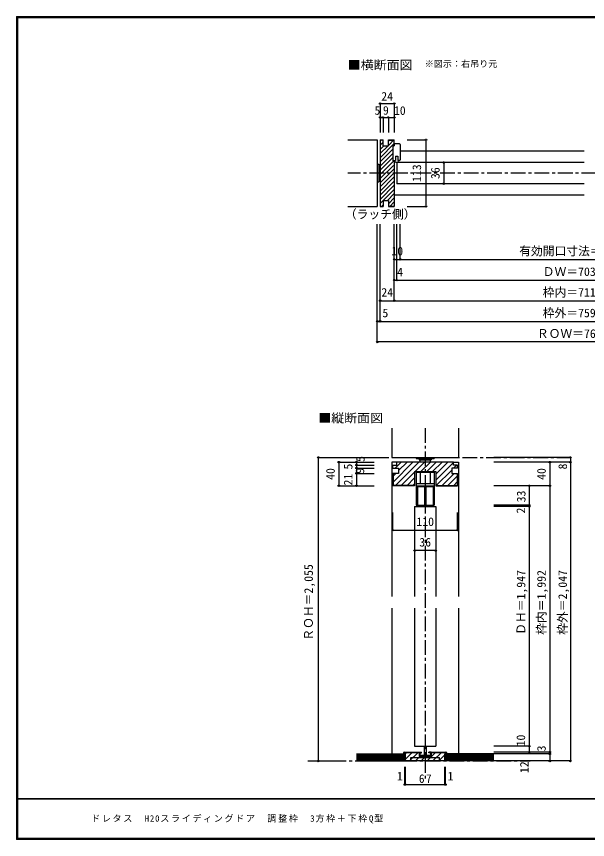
# Model space of a CAD drawing. Units: millimetres at full size, sheet at 1:5; details may follow other scales. Extents: x -973 to 977, y -718 to 696.
# Drawn here: x -973 to -4, y -701 to 696 of the extents above; entities that cross this region are included whole.
import ezdxf
from ezdxf.enums import TextEntityAlignment as Align

# ---------------------------------------------------------------- set-up
doc = ezdxf.new("R2010")
doc.units = ezdxf.units.MM
doc.header["$LTSCALE"] = 5
doc.header["$PDMODE"] = 32
doc.header["$PDSIZE"] = 2.5
doc.linetypes.add('CHAIN1', pattern=[8, 5, -1, 1, -1])
for name, color, linetype in [('0-1_通り芯', 4, 'CHAIN1'), ('0-3_仕上げ', 7, 'Continuous'), ('0-4_枠', 3, 'Continuous'), ('0-6_扉', 6, 'Continuous'), ('0-7_金物', 7, 'Continuous'), ('0-8_戸当り', 7, 'Continuous'), ('0-A_文字', 7, 'Continuous'), ('0-B_寸法', 7, 'Continuous'), ('0-C_ハッチ', 4, 'Continuous'), ('F-1_枠', 6, 'Continuous'), ('F-A_文字', 7, 'Continuous')]:
    doc.layers.add(name, color=color, linetype=linetype)
doc.styles.add('ＭＳ ゴシック', font='')
doc.styles.get('ＭＳ ゴシック').set_extended_font_data('MS Gothic')

msp = doc.modelspace()

# ---------------------------------------------------------------- linework, layer by layer
at = {"layer": '0-1_通り芯'}
for p, q in [((410.506, 430), (-411.2, 430)), ((-279.847, -2.5), (-279.847, -597.5)), ((-366.347, -52.5), (-336.847, -52.5)), ((-336.347, -52.5), (-33.347, -52.5)), ((-478.847, -567.5), (-101.925, -567.5))]:
    msp.add_line(p, q, dxfattribs=at)
at = {"layer": '0-3_仕上げ'}
for p, q in [((-411.2, 486.5), (-361.2, 486.5)), ((-361.2, 486.5), (-361.2, 373.5)), ((-411.2, 373.5), (-361.2, 373.5)), ((-336.347, -2.5), (-336.347, -52.5)), ((-223.347, -2.5), (-223.347, -52.5)), ((-336.347, -52.5), (-223.347, -52.5)), ((-396.347, -557), (-314.347, -557)), ((-396.347, -558.5), (-314.347, -558.5)), ((-163.347, -557), (-245.347, -557)), ((-163.347, -558.5), (-245.347, -558.5)), ((-396.347, -560), (-314.347, -560)), ((-396.347, -561.5), (-314.347, -561.5)), ((-396.347, -563), (-314.347, -563)), ((-396.347, -564.5), (-314.347, -564.5)), ((-396.347, -566), (-314.347, -566)), ((-163.347, -560), (-245.347, -560)), ((-163.347, -561.5), (-245.347, -561.5)), ((-163.347, -563), (-245.347, -563)), ((-163.347, -564.5), (-245.347, -564.5)), ((-163.347, -566), (-245.347, -566))]:
    msp.add_line(p, q, dxfattribs=at)
at = {"layer": '0-3_仕上げ', "color": 2}
for p, q in [((-396.347, -555.5), (-314.347, -555.5)), ((-314.347, -567.5), (-314.347, -555.5)), ((-245.347, -567.5), (-245.347, -555.5)), ((-163.347, -555.5), (-245.347, -555.5)), ((-396.347, -567.5), (-314.347, -567.5)), ((-163.347, -567.5), (-245.347, -567.5))]:
    msp.add_line(p, q, dxfattribs=at)
at = {"layer": '0-4_枠'}
for p, q in [((-356.2, 486.5), (-356.2, 373.5)), ((-356.2, 486.5), (-351.2, 486.5)), ((-351.2, 476.5), (-351.2, 486.5)), ((-351.2, 476.5), (-342.2, 476.5)), ((-342.2, 476.5), (-342.2, 486.5)), ((-342.2, 486.5), (-332.2, 486.5)), ((-342.2, 486), (-332.7, 486)), ((-334.2, 477), (-332.2, 477)), ((-334.2, 451), (-334.2, 477)), ((-332.7, 477), (-332.7, 486)), ((-332.2, 477), (-332.2, 486.5)), ((-334.2, 451), (-332.2, 451)), ((-332.7, 451), (-332.7, 374)), ((-332.2, 451), (-332.2, 373.5)), ((-351.2, 383.5), (-351.2, 373.5)), ((-351.2, 383.5), (-342.2, 383.5)), ((-342.2, 383.5), (-342.2, 373.5)), ((-356.2, 373.5), (-351.2, 373.5)), ((-342.2, 374), (-332.7, 374)), ((-342.2, 373.5), (-332.2, 373.5)), ((-334.847, -65.5), (-327.847, -65.5)), ((-334.847, -70.5), (-334.847, -65.5)), ((-327.847, -65.5), (-327.847, -60.5)), ((-231.847, -60.5), (-327.847, -60.5)), ((-231.847, -65.5), (-231.847, -60.5)), ((-224.847, -65.5), (-231.847, -65.5)), ((-224.847, -70.5), (-224.847, -65.5)), ((-334.847, -70.5), (-324.847, -70.5)), ((-324.847, -79.5), (-334.847, -79.5)), ((-334.847, -79.5), (-334.847, -100.5)), ((-334.347, -79.5), (-334.347, -100)), ((-324.847, -70.5), (-324.847, -79.5)), ((-297.847, -76.5), (-261.847, -76.5)), ((-297.847, -76.5), (-297.847, -100.5)), ((-261.847, -76.5), (-261.847, -100.5)), ((-224.847, -70.5), (-234.847, -70.5)), ((-234.847, -70.5), (-234.847, -79.5)), ((-234.847, -79.5), (-224.847, -79.5)), ((-225.347, -79.5), (-225.347, -100)), ((-224.847, -79.5), (-224.847, -100.5)), ((-297.847, -100.5), (-334.847, -100.5)), ((-297.847, -100), (-334.347, -100)), ((-261.847, -100), (-225.347, -100)), ((-261.847, -100.5), (-224.847, -100.5)), ((-313.347, -555.5), (-317.347, -555.5)), ((-314.347, -552.5), (-289.847, -552.5)), ((-314.347, -553), (-289.847, -553)), ((-313.347, -567.5), (-313.347, -555.5)), ((-289.847, -552.941), (-289.847, -559.5)), ((-269.847, -552.5), (-245.347, -552.5)), ((-269.847, -559.5), (-269.847, -552.941)), ((-269.847, -553), (-245.347, -553)), ((-246.347, -567.5), (-313.347, -567.5)), ((-289.847, -559.5), (-269.847, -559.5)), ((-255.347, -567.5), (-255.347, -561.5))]:
    msp.add_line(p, q, dxfattribs=at)
at = {"layer": '0-4_枠', "color": 4}
for p, q in [((-10.347, 467.5), (-322.2, 467.5)), ((-10.347, 392.5), (-332.2, 392.5)), ((-327.847, -60.5), (-336.347, -60.5)), ((-336.347, -60.5), (-336.347, -288.422)), ((-231.847, -60.5), (-223.347, -60.5)), ((-223.347, -60.5), (-223.347, -288.422)), ((-336.347, -308.422), (-336.347, -555.5)), ((-223.347, -308.422), (-223.347, -555.5))]:
    msp.add_line(p, q, dxfattribs=at)
at = {"layer": '0-4_枠'}
for points in [[(-246.347, -567.5), (-246.347, -555.5), (-242.347, -555.5)], [(-304.347, -567.5), (-304.347, -561.5), (-255.347, -561.5)]]:
    msp.add_lwpolyline(points, dxfattribs=at)
for centre, radius, start, end in [((-314.347, -555.5), 3, 90, 180), ((-314.347, -555.5), 2.5, 90, 180), ((-245.347, -555.5), 3, 0, 90), ((-245.347, -555.5), 2.5, 0, 90)]:
    msp.add_arc(centre, radius, start, end, dxfattribs=at)
at = {"layer": '0-6_扉'}
for p, q in [((-328.2, 448), (-328.2, 412)), ((-10.347, 448), (-328.2, 448)), ((-10.347, 412), (-328.2, 412)), ((-297.847, -135.5), (-261.847, -135.5)), ((-297.847, -135.5), (-297.847, -288.422)), ((-261.847, -135.5), (-261.847, -288.422)), ((-297.847, -308.422), (-297.847, -542.5)), ((-261.847, -308.422), (-261.847, -542.5)), ((-297.847, -542.5), (-261.847, -542.5))]:
    msp.add_line(p, q, dxfattribs=at)
at = {"layer": '0-7_金物'}
for p, q in [((-361.2, 445), (-361.2, 415)), ((-361.2, 445), (-358.7, 445)), ((-358.7, 445), (-358.7, 415)), ((-358.7, 440), (-356.7, 440)), ((-356.7, 440), (-356.7, 420)), ((-356.7, 439), (-356.2, 439)), ((-358.7, 420), (-356.7, 420)), ((-356.7, 421), (-356.2, 421)), ((-361.2, 415), (-358.7, 415)), ((-294.847, -52.5), (-294.847, -54.5)), ((-294.847, -52.5), (-264.847, -52.5)), ((-294.847, -54.5), (-264.847, -54.5)), ((-289.847, -54.5), (-289.847, -56.5)), ((-269.847, -54.5), (-269.847, -56.5)), ((-264.847, -52.5), (-264.847, -54.5)), ((-289.847, -56.5), (-269.847, -56.5)), ((-288.847, -56.5), (-288.847, -60.5)), ((-270.847, -60.5), (-270.847, -56.5)), ((-294.847, -77.711), (-294.847, -133.5)), ((-288.13, -77.711), (-288.13, -96.921)), ((-271.564, -77.711), (-271.564, -96.921)), ((-294.847, -96.921), (-264.847, -96.921)), ((-294.847, -100.5), (-264.847, -100.5)), ((-293.147, -101.509), (-293.147, -133.5)), ((-280.962, -101.509), (-280.962, -133.5)), ((-278.732, -101.509), (-278.732, -133.5)), ((-294.847, -133.5), (-264.847, -133.5)), ((-281.965, -133.5), (-281.965, -135.415)), ((-277.729, -133.5), (-277.729, -135.415)), ((-281.327, -542.515), (-281.327, -556.745)), ((-278.367, -542.515), (-278.367, -556.745)), ((-289.847, -552.5), (-286.196, -552.5)), ((-289.847, -552.5), (-289.847, -559.5)), ((-288.847, -553.5), (-286.196, -553.5)), ((-288.847, -553.5), (-288.847, -558.5)), ((-270.847, -558.5), (-288.847, -558.5)), ((-286.196, -553.5), (-286.196, -552.5)), ((-281.327, -556.745), (-278.367, -556.745)), ((-269.847, -552.5), (-273.498, -552.5)), ((-273.498, -553.5), (-273.498, -552.5)), ((-270.847, -553.5), (-273.498, -553.5)), ((-270.847, -553.5), (-270.847, -558.5)), ((-269.847, -552.5), (-269.847, -559.5)), ((-269.847, -559.5), (-289.847, -559.5))]:
    msp.add_line(p, q, dxfattribs=at)
for points in [[(-294.847, -77.711), (-264.847, -77.711), (-264.847, -133.5)], [(-293.147, -101.509), (-266.547, -101.509), (-266.547, -133.5)]]:
    msp.add_lwpolyline(points, dxfattribs=at)
at = {"layer": '0-8_戸当り'}
for p, q in [((-334.2, 476.5), (-332.2, 476.5)), ((-334.2, 451.5), (-334.2, 476.5)), ((-332.2, 479.5), (-332.2, 476.5)), ((-323.2, 479.5), (-332.2, 479.5)), ((-322.2, 478.5), (-322.2, 452.5)), ((-334.2, 451.5), (-330.2, 451.5)), ((-330.2, 458.5), (-326.2, 458.5)), ((-330.2, 458.5), (-330.2, 451.5)), ((-326.2, 458.5), (-326.2, 451.5)), ((-323.2, 451.5), (-326.2, 451.5))]:
    msp.add_line(p, q, dxfattribs=at)
for centre, radius, start, end in [((-323.2, 478.5), 1, 0, 90), ((-328.436, 452.981), 4.487, 199.27144, 340.72855), ((-323.2, 452.5), 1, 270, 0)]:
    msp.add_arc(centre, radius, start, end, dxfattribs=at)
at = {"layer": '0-B_寸法', "color": 4}
for p, q in [((-356.2, 548.003), (-356.2, 498.961)), ((-356.2, 548.003), (-332.2, 548.003)), ((-332.2, 548.003), (-332.2, 498.961)), ((-356.2, 524.479), (-332.2, 524.479)), ((-351.2, 524.479), (-351.2, 498.961)), ((-342.2, 524.479), (-342.2, 498.961)), ((-310.34, 486.5), (-278.431, 486.5)), ((-278.431, 373.5), (-278.431, 486.5)), ((-248.431, 448), (-278.431, 448)), ((-248.431, 448), (-248.431, 412)), ((-248.431, 412), (-278.431, 412)), ((-310.34, 373.5), (-278.431, 373.5)), ((-361.2, 143.5), (-361.2, 343.5)), ((-356.2, 178.5), (-356.2, 343.5)), ((-332.2, 213.5), (-332.2, 343.5)), ((-328.2, 248.5), (-328.2, 343.5)), ((-322.2, 283.5), (-322.2, 343.5)), ((-332.2, 283.5), (-322.2, 283.5)), ((-322.2, 283.5), (265.506, 283.5)), ((-332.2, 248.5), (331.506, 248.5)), ((-356.2, 213.5), (355.506, 213.5)), ((-361.2, 178.5), (360.506, 178.5)), ((360.506, 143.5), (-361.2, 143.5)), ((-461.347, -52.5), (-366.347, -52.5)), ((-461.347, -52.5), (-461.347, -567.5)), ((-33.347, -52.5), (-163.347, -52.5)), ((-33.347, -52.5), (-33.347, -567.5)), ((-426.347, -60.5), (-366.347, -60.5)), ((-426.347, -60.5), (-426.347, -100.5)), ((-396.347, -60.5), (-396.347, -100.5)), ((-396.347, -65.5), (-366.347, -65.5)), ((-33.347, -60.5), (-163.347, -60.5)), ((-68.347, -60.5), (-68.347, -567.5)), ((-396.347, -70.5), (-366.347, -70.5)), ((-396.347, -79.5), (-366.347, -79.5)), ((-426.347, -100.5), (-366.347, -100.5)), ((-68.347, -100.5), (-163.347, -100.5)), ((-103.347, -100.5), (-103.347, -552.5)), ((-103.347, -133.5), (-163.347, -133.5)), ((-103.347, -135.5), (-163.347, -135.5)), ((-334.847, -175.771), (-334.847, -146.005)), ((-224.847, -175.771), (-224.847, -146.005)), ((-334.847, -175.771), (-224.847, -175.771)), ((-261.847, -210.522), (-297.847, -210.522)), ((-103.347, -542.5), (-163.347, -542.5)), ((-68.347, -552.5), (-163.347, -552.5)), ((-103.347, -555.5), (-163.347, -555.5)), ((-68.347, -555.5), (-103.258, -555.5)), ((-461.347, -567.5), (-435.317, -567.5)), ((-33.347, -567.5), (-163.347, -567.5)), ((-314.347, -607.5), (-314.347, -577.5)), ((-313.347, -607.5), (-313.347, -577.5)), ((-246.347, -607.5), (-246.347, -577.5)), ((-245.347, -607.5), (-245.347, -577.5)), ((-314.347, -607.5), (-313.347, -607.5)), ((-313.347, -607.5), (-246.347, -607.5)), ((-246.347, -607.5), (-245.347, -607.5))]:
    msp.add_line(p, q, dxfattribs=at)
at = {"layer": '0-B_寸法'}
for p in [(-356.2, 548.003), (-332.2, 548.003), (-356.2, 524.479), (-351.2, 524.479), (-342.2, 524.479), (-332.2, 524.479), (-278.431, 486.5), (-248.431, 448), (-248.431, 412), (-278.431, 373.5), (-332.2, 283.5), (-322.2, 283.5), (-332.2, 248.5), (-328.2, 248.5), (-356.2, 213.5), (-332.2, 213.5), (-361.2, 178.5), (-356.2, 178.5), (-361.2, 143.5), (-461.347, -52.5), (-33.347, -52.5), (-426.347, -60.5), (-396.347, -60.5), (-396.347, -65.5), (-396.347, -70.5), (-68.347, -60.5), (-33.347, -60.5), (-396.347, -79.5), (-426.347, -100.5), (-396.347, -100.5), (-103.347, -100.5), (-68.347, -100.5), (-103.347, -133.5), (-103.347, -135.5), (-334.847, -175.771), (-224.847, -175.771), (-297.847, -210.522), (-261.847, -210.522), (-103.347, -542.5), (-103.347, -552.5), (-68.347, -552.5), (-68.347, -555.5), (-461.347, -567.5), (-68.347, -567.5), (-33.347, -567.5), (-314.347, -607.5), (-313.347, -607.5), (-246.347, -607.5), (-245.347, -607.5)]:
    msp.add_point(p, dxfattribs=at)
at = {"layer": '0-C_ハッチ'}
for p, q in [((-356.2, 484.332), (-354.032, 486.5)), ((-356.2, 477.26), (-351.2, 482.26)), ((-356.2, 456.047), (-332.2, 480.047)), ((-356.2, 463.118), (-342.819, 476.5)), ((-356.2, 470.189), (-349.89, 476.5)), ((-342.2, 484.189), (-339.89, 486.5)), ((-342.2, 477.118), (-332.819, 486.5)), ((-356.2, 448.976), (-334.2, 470.976)), ((-356.2, 441.905), (-334.2, 463.905)), ((-356.2, 434.834), (-334.2, 456.834)), ((-356.2, 427.763), (-332.964, 451)), ((-356.2, 420.692), (-333.683, 443.21)), ((-356.2, 413.621), (-332.321, 437.5)), ((-356.2, 406.55), (-332.2, 430.55)), ((-356.2, 399.479), (-332.2, 423.479)), ((-356.2, 392.408), (-332.2, 416.408)), ((-356.2, 385.337), (-332.2, 409.337)), ((-350.966, 383.5), (-332.2, 402.266)), ((-343.895, 383.5), (-332.2, 395.195)), ((-356.2, 378.266), (-351.2, 383.266)), ((-342.2, 378.124), (-332.2, 388.124)), ((-339.753, 373.5), (-332.2, 381.053)), ((-353.895, 373.5), (-351.2, 376.195)), ((-332.682, 373.5), (-332.2, 373.982)), ((-334.347, -94.132), (-300.715, -60.5)), ((-330.514, -70.5), (-320.514, -60.5)), ((-330.315, -100), (-290.815, -60.5)), ((-324.847, -74.733), (-310.614, -60.5)), ((-296.916, -76.5), (-280.916, -60.5)), ((-287.016, -76.5), (-271.016, -60.5)), ((-277.117, -76.5), (-261.117, -60.5)), ((-267.217, -76.5), (-251.217, -60.5)), ((-261.847, -81.029), (-241.318, -60.5)), ((-261.847, -90.929), (-231.847, -60.929)), ((-231.519, -70.5), (-226.519, -65.5)), ((-334.347, -84.233), (-329.614, -79.5)), ((-320.416, -100), (-298.307, -77.892)), ((-261.019, -100), (-234.847, -73.828)), ((-251.119, -100), (-230.619, -79.5)), ((-310.516, -100), (-298.307, -87.791)), ((-300.617, -100), (-298.307, -97.691)), ((-241.22, -100), (-225.347, -84.127)), ((-231.32, -100), (-225.347, -94.027)), ((-314.082, -555.5), (-311.582, -553)), ((-313.347, -564.664), (-301.683, -553)), ((-306.283, -567.5), (-291.783, -553)), ((-276.585, -567.5), (-262.085, -553)), ((-266.685, -567.5), (-252.185, -553)), ((-256.786, -567.5), (-246.347, -557.061)), ((-296.384, -567.5), (-288.384, -559.5)), ((-286.484, -567.5), (-278.484, -559.5))]:
    msp.add_line(p, q, dxfattribs=at)
at = {"layer": 'F-1_枠'}
for p, q in [((-973.347, 695.833), (-973.347, -700.833)), ((-973.347, 695.833), (976.653, 695.833)), ((-973.347, 695), (976.653, 695)), ((-973.347, 694.167), (976.653, 694.167)), ((-972.514, 695.833), (-972.514, -700.833)), ((-971.68, 695.833), (-971.68, -700.833)), ((976.653, -631.667), (-973.347, -631.667)), ((976.653, -632.5), (-973.347, -632.5)), ((976.653, -699.167), (-973.347, -699.167)), ((976.653, -700), (-973.347, -700)), ((976.653, -700.833), (-973.347, -700.833))]:
    msp.add_line(p, q, dxfattribs=at)

# ---------------------------------------------------------------- texts
at = {"layer": '0-A_文字', "style": 'ＭＳ ゴシック', "width": 1.1}
for s, p in [('■横断面図', (-411.2, 601.667)), ('■縦断面図', (-461.347, 2.5))]:
    msp.add_text(s, height=14.66, dxfattribs=at).set_placement(p, align=Align.BOTTOM_LEFT)
at = {"layer": '0-A_文字', "style": 'ＭＳ ゴシック'}
for s, height, p in [('※図示：右吊り元', 11, (-280.561, 606.667)), ('（ラッチ側）', 14.66, (-416.2, 348.5))]:
    msp.add_text(s, height=height, dxfattribs=at).set_placement(p, align=Align.BOTTOM_LEFT)
at = {"layer": '0-B_寸法', "style": 'ＭＳ ゴシック'}
for s, p in [('24', (-354.344, 548.584)), ('5', (-365.816, 524.601)), ('9', (-351.522, 524.76)), ('10', (-332.858, 524.442)), ('有効開口寸法＝635（612）', (-120.347, 286)), ('10', (-337.2, 286)), ('4', (-327.45, 250.5)), ('ＤＷ＝703（680）', (-80.347, 251)), ('枠内＝711（688）', (-80.347, 216)), ('24', (-354.2, 216)), ('5', (-352.368, 181)), ('枠外＝759（736）', (-80.347, 181)), ('ＲＯＷ＝769（746）', (-90.347, 146)), ('110', (-294.759, -173.271)), ('36', (-289.847, -208.022)), ('1', (-327.847, -605)), ('1', (-241.847, -605))]:
    msp.add_text(s, height=14.66, dxfattribs=at).set_placement(p, align=Align.BOTTOM_LEFT)
for s, p in [('113', (-282.361, 415)), ('36', (-250.931, 420)), ('5', (-378.121, -60.079)), ('5', (-398.847, -73)), ('8', (-34.831, -72.819)), ('40', (-428.847, -90.5)), ('21', (-398.847, -100)), ('9', (-378.847, -80)), ('40', (-70.847, -90.5)), ('33', (-105.225, -128.622)), ('2', (-105.847, -147.512)), ('ＲＯＨ＝2,055', (-465.988, -363.422)), ('ＤＨ＝1,947', (-105.527, -353.422)), ('枠内＝1,992', (-70.847, -353.422)), ('枠外＝2,047', (-34.833, -353.422)), ('10', (-105.812, -542.8)), ('3', (-70.847, -551.25)), ('12', (-99.901, -588.125))]:
    msp.add_text(s, height=14.66, rotation=90, dxfattribs=at).set_placement(p, align=Align.BOTTOM_LEFT)
at = {"layer": '0-B_寸法', "insert": (-290.472, -605), "char_height": 14.66, "attachment_point": 7, "style": 'ＭＳ ゴシック'}
msp.add_mtext('\\T1.27;\\W0.95;67', dxfattribs=at)
at = {"layer": 'F-A_文字', "insert": (-846.68, -673.333), "char_height": 11, "attachment_point": 7, "style": 'ＭＳ ゴシック'}
msp.add_mtext('\\T1.18;ドレタス\u3000H20スライディングドア\u3000調整枠\u30003方枠＋下枠Q型', dxfattribs=at)

doc.saveas('drawing.dxf')
